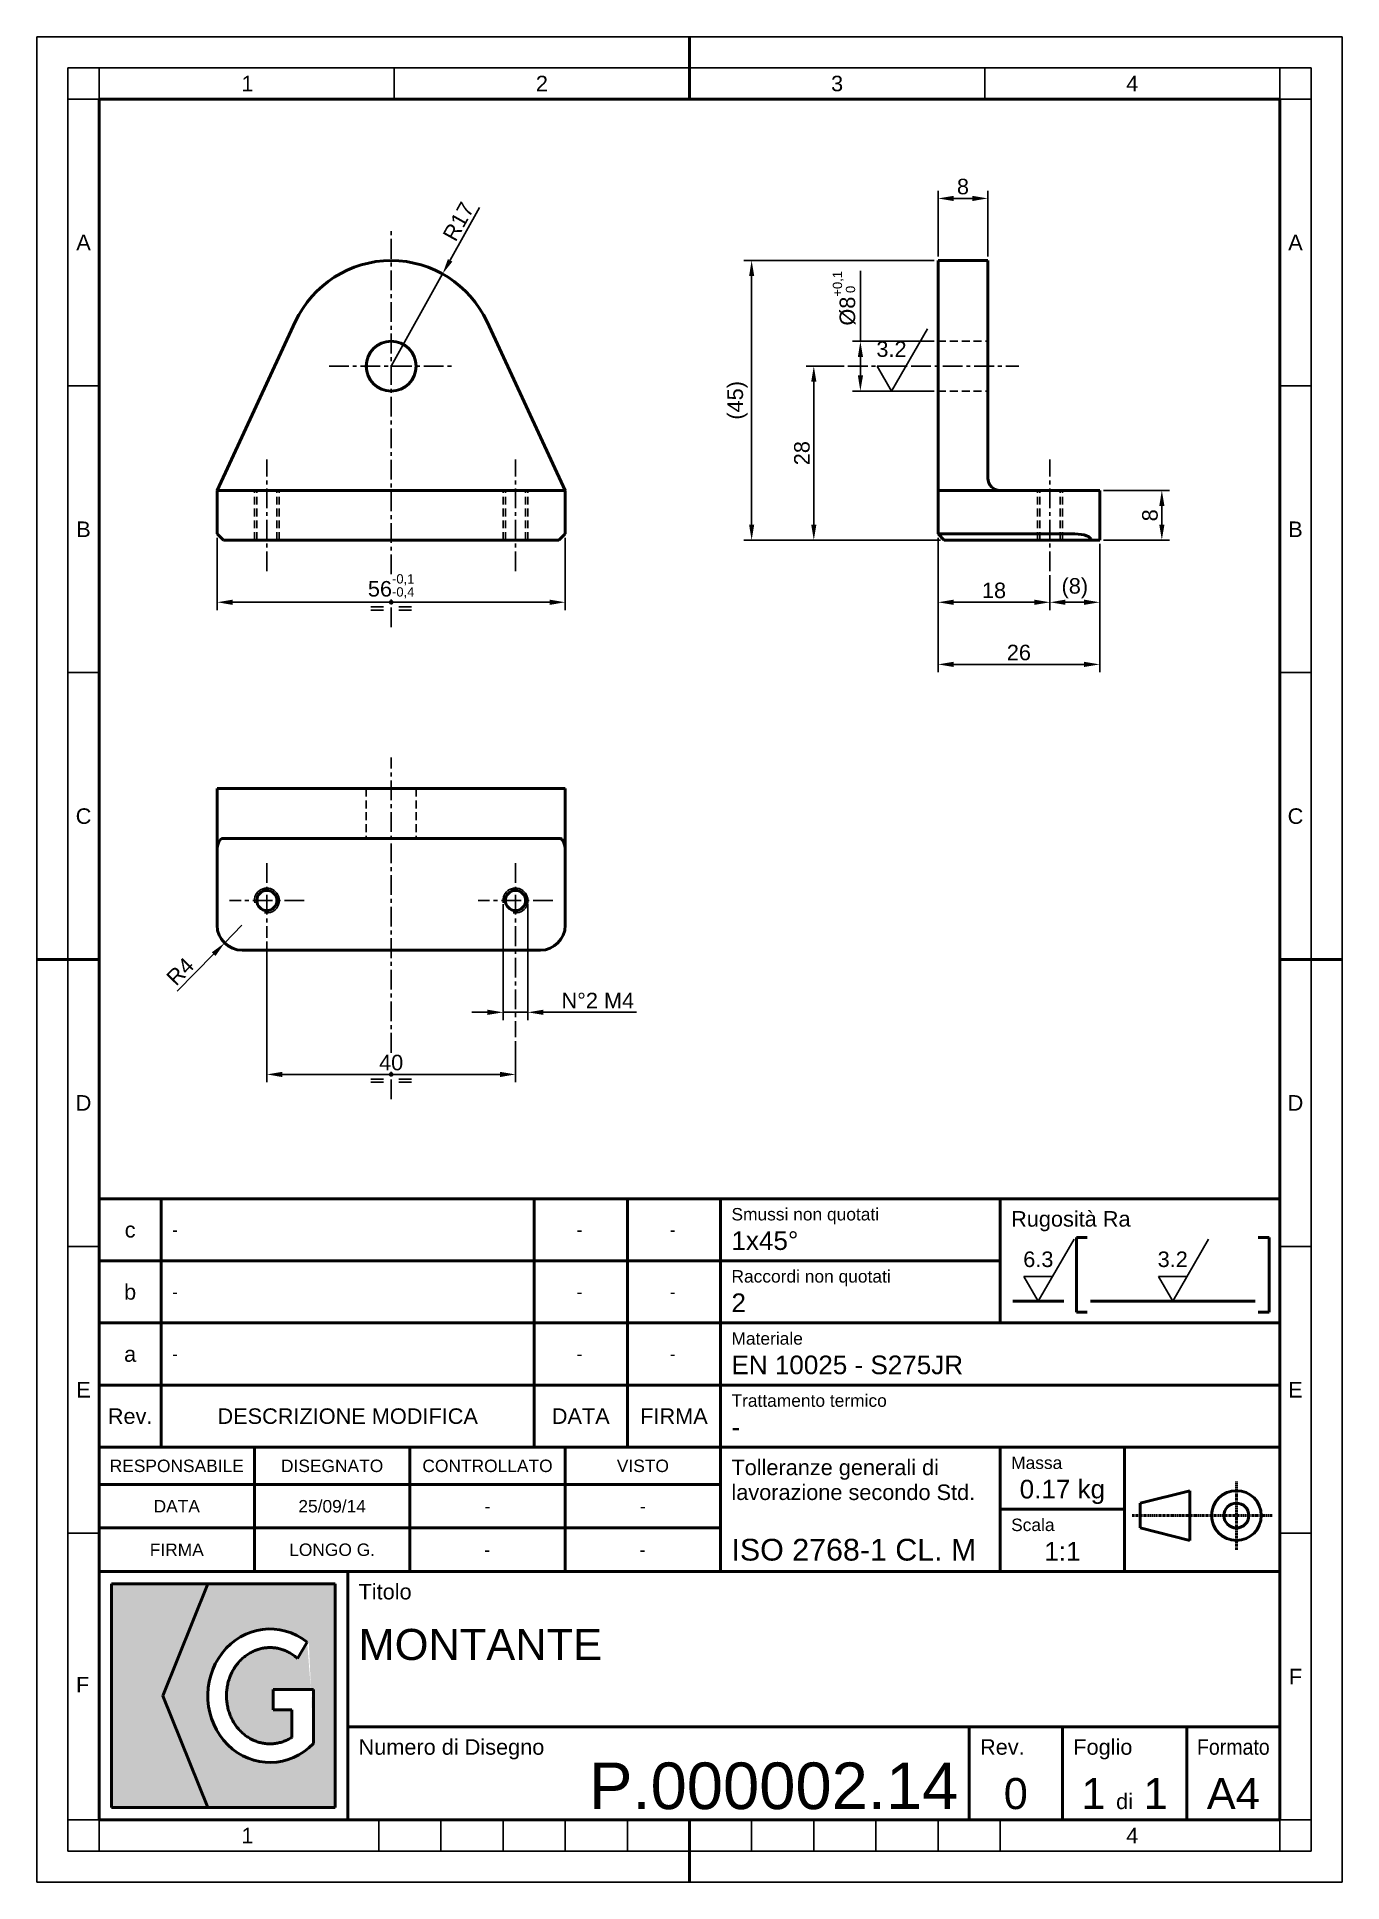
# Paper-space layout 'Foglio1' of a CAD drawing. Header units: millimetres. Extents: x -200 to 10, y -10 to 287.
# The model-space entities are those that its viewports show. They can reach past a viewport. Long polylines and large blocks are cut down to what shows.
import ezdxf
from ezdxf.enums import TextEntityAlignment as Align

# ---------------------------------------------------------------- set-up
doc = ezdxf.new("R2010")
doc.units = ezdxf.units.MM
doc.header["$LTSCALE"] = 0.1
doc.header["$PDSIZE"] = -5
doc.linetypes.add('CENTER', pattern=[50.8, 31.75, -6.35, 6.35, -6.35])
doc.linetypes.add('DASHED', pattern=[19.05, 12.7, -6.35])
for name, color, linetype, lineweight in [('ASSE', 4, 'CENTER', 25), ('CARTIGLIO', 7, 'Continuous', 50), ('CONTORNO1', 7, 'Continuous', 50), ('NASCOSTA', 6, 'DASHED', 25), ('QUOTA', 3, 'Continuous', 25), ('SOTTILE', 3, 'Continuous', 25)]:
    doc.layers.add(name, color=color, linetype=linetype, lineweight=lineweight)
doc.layers.add('FINESTRA', color=1, linetype='Continuous', lineweight=25, plot=False)
doc.layers.get('FINESTRA').freeze()
doc.styles.get("Standard").update_dxf_attribs({"font": 'arial.ttf'})
doc.dimstyles.new('ISO_1-1', dxfattribs={"dimtxt": 2.5, "dimasz": 2.5, "dimexe": 1.25, "dimexo": 0.625, "dimtad": 1, "dimtxsty": 'Standard', "dimcen": 2.5, "dimclrt": 2, "dimadec": 0, "dimazin": 0, "dimtfac": 1, "dimtmove": 0, "dimatfit": 3, "dimfxl": 1, "dimarcsym": 0})

# ---------------------------------------------------------------- blocks, each defined once
blk = doc.blocks.new('DLG - A4')
at = {"layer": 'CARTIGLIO', "color": 3, "lineweight": 25}
for p, q in [((-200, 287), (10, 287)), ((-200, -10), (-200, 287)), ((10, 287), (10, -10)), ((-195, 282), (5, 282)), ((-195, -5), (-195, 282)), ((-190, 277), (-190, 282)), ((-142.5, 277), (-142.5, 282)), ((-47.5, 277), (-47.5, 282)), ((0, 277), (0, 282)), ((5, 282), (5, -5)), ((-190, 277), (-195, 277)), ((0, 277), (5, 277)), ((-190, 230.83), (-195, 230.83)), ((0, 230.83), (5, 230.83)), ((-190, 184.67), (-195, 184.67)), ((0, 184.67), (5, 184.67)), ((-190, 92.33), (-195, 92.33)), ((0, 92.33), (5, 92.33)), ((-190, 46.17), (-195, 46.17)), ((0, 46.17), (5, 46.17)), ((-190, 0), (-195, 0)), ((-190, -5), (-190, 0)), ((-145, -5), (-145, 0)), ((-135, -5), (-135, 0)), ((-125, -5), (-125, 0)), ((-115, -5), (-115, 0)), ((-105, -5), (-105, 0)), ((-85, -5), (-85, 0)), ((-75, -5), (-75, 0)), ((-65, -5), (-65, 0)), ((-55, -5), (-55, 0)), ((-45, -5), (-45, 0)), ((0, 0), (5, 0)), ((0, 0), (0, -5)), ((5, -5), (-195, -5)), ((10, -10), (-200, -10))]:
    blk.add_line(p, q, dxfattribs=at)
at = {"layer": 'CARTIGLIO'}
for p, q in [((-95, 277), (-95, 287)), ((-190, 277), (0, 277)), ((-190, 0), (-190, 277)), ((0, 277), (0, 0)), ((-200, 138.5), (-190, 138.5)), ((10, 138.5), (0, 138.5)), ((-15, 15), (-15, 0)), ((0, 15), (-15, 15)), ((0, 0), (-190, 0)), ((-95, -10), (-95, 0))]:
    blk.add_line(p, q, dxfattribs=at)
at = {"layer": 'CARTIGLIO', "linetype": 'Continuous'}
for s, p in [('1', (-166.12, 279.5)), ('2', (-118.75, 279.5)), ('3', (-71.25, 279.5)), ('4', (-23.75, 279.5)), ('A', (-192.5, 253.92)), ('A', (2.5, 253.92)), ('B', (-192.5, 207.75)), ('B', (2.5, 207.75)), ('C', (-192.5, 161.58)), ('C', (2.5, 161.58)), ('D', (-192.5, 115.42)), ('D', (2.5, 115.42)), ('E', (-192.5, 69.25)), ('E', (2.5, 69.25)), ('F', (2.5, 23.08)), ('F', (-192.64, 21.78)), ('1', (-166.12, -2.5)), ('4', (-23.75, -2.5))]:
    blk.add_text(s, height=2.5, dxfattribs=at).set_placement(p, align=Align.MIDDLE_CENTER)
at = {"layer": 'CARTIGLIO', "color": 3, "linetype": 'Continuous', "width": 0.9}
blk.add_text('Formato', height=2.5, dxfattribs=at).set_placement((-7.5, 10.5), align=Align.CENTER)
at = {"layer": 'CARTIGLIO', "color": 2}
blk.add_text('A4', height=5, dxfattribs=at).set_placement((-7.5, 1.75), align=Align.CENTER)
blk = doc.blocks.new('Rug_Lavorazione')
at = {"layer": 'QUOTA'}
for p, q in [((0, 0), (5.77, 10)), ((0, 0), (-2.31, 4)), ((-2.31, 4), (2.31, 4))]:
    blk.add_line(p, q, dxfattribs=at)
at = {"layer": 'QUOTA', "color": 2, "flags": 8}
blk.add_attdef('Rugosità', text='', height=2.5, dxfattribs=at).set_placement((0, 5.5), align=Align.CENTER)
blk = doc.blocks.new('DLG - Tabella Cartiglio Particolari')
at = {"layer": 'CARTIGLIO'}
h = blk.add_hatch(color=256, dxfattribs=at)
h.set_gradient(color1=(142, 217, 0), rotation=90, one_color=1, name='INVCYLINDER')
h.paths.add_polyline_path([(-172.5, 2), (-179.75, 20), (-172.5, 38), (-188, 38), (-188, 2)])
h = blk.add_hatch(color=256, dxfattribs=at)
h.set_gradient(color1=(74, 74, 74), rotation=90, one_color=1, name='INVCYLINDER')
h.paths.add_polyline_path([(-152, 2), (-152, 38), (-172.5, 38), (-179.75, 20), (-172.5, 2)])
edge = h.paths.add_edge_path(flags=16)
edge.add_ellipse((-162.5, 20), major_axis=(0, -10.75), ratio=0.930233, start_angle=-216.6999, end_angle=44.427, ccw=False)
edge.add_line((-156.52, 28.62), (-158.05, 25.98))
edge.add_spline(control_points=[(-158.05, 25.98), (-158.11, 26.03), (-158.36, 26.25), (-158.82, 26.6), (-159.44, 26.98), (-160.09, 27.29), (-160.76, 27.52), (-161.45, 27.68), (-162.15, 27.75), (-162.85, 27.75), (-163.55, 27.68), (-164.24, 27.52), (-164.91, 27.29), (-165.56, 26.98), (-166.18, 26.6), (-166.77, 26.15), (-167.32, 25.63), (-167.82, 25.05), (-168.27, 24.41), (-168.65, 23.72), (-168.97, 22.99), (-169.22, 22.22), (-169.39, 21.43), (-169.49, 20.61), (-169.51, 19.79), (-169.45, 18.98), (-169.32, 18.17), (-169.1, 17.39), (-168.82, 16.64), (-168.47, 15.93), (-168.05, 15.26), (-167.58, 14.65), (-167.05, 14.1), (-166.48, 13.61), (-165.88, 13.2), (-165.24, 12.85), (-164.57, 12.59), (-163.89, 12.39), (-163.2, 12.28), (-162.73, 12.25), (-162.5, 12.25)], knot_values=[18.269116, 18.269116, 18.269116, 18.269116, 18.521182, 19.261774, 19.990675, 20.709105, 21.418788, 22.121881, 22.820876, 23.518482, 24.217478, 24.92057, 25.630253, 26.348683, 27.077584, 27.818176, 28.571145, 29.336629, 30.114246, 30.903123, 31.701955, 32.50907, 33.322497, 34.140049, 34.959392, 35.778137, 36.593911, 37.404444, 38.207646, 39.001688, 39.785073, 40.556703, 41.315946, 42.062675, 42.797301, 43.520781, 44.234594, 44.940688, 45.641404, 46.339358, 46.339358, 46.339358, 46.339358], degree=3, periodic=0)
edge.add_spline(control_points=[(-162.5, 12.25), (-162.27, 12.25), (-161.8, 12.28), (-161.11, 12.39), (-160.43, 12.59), (-159.76, 12.85), (-159.29, 13.11), (-159.04, 13.26), (-159, 13.29)], knot_values=[0, 0, 0, 0, 0.697954, 1.39867, 2.104765, 2.818577, 3.542057, 3.699749, 3.699749, 3.699749, 3.699749], degree=3, periodic=0)
edge.add_line((-159, 13.29), (-159, 17.75))
edge.add_line((-159, 17.75), (-162, 17.75))
edge.add_line((-162, 17.75), (-162, 21))
edge.add_line((-162, 21), (-155.5, 21))
edge.add_line((-155.5, 21), (-155.5, 12.32))
for p, q in [((-190, 0), (-190, 100)), ((-190, 100), (0, 100)), ((-180, 60), (-180, 100)), ((-120, 60), (-120, 100)), ((-105, 60), (-105, 100)), ((-90, 40), (-90, 100)), ((-45, 100), (-45, 80)), ((0, 100), (0, 0)), ((-32.75, 93.75), (-31, 93.75)), ((-32.75, 93.75), (-32.75, 81.75)), ((-3.5, 93.75), (-1.75, 93.75)), ((-1.75, 93.75), (-1.75, 81.75)), ((-190, 90), (-45, 90)), ((-34.75, 83.5), (-43, 83.5)), ((-4, 83.5), (-30.5, 83.5)), ((-32.75, 81.75), (-31, 81.75)), ((-3.5, 81.75), (-1.75, 81.75)), ((-190, 80), (0, 80)), ((-190, 70), (0, 70)), ((-190, 60), (0, 60)), ((-165, 40), (-165, 60)), ((-140, 40), (-140, 60)), ((-115, 40), (-115, 60)), ((-45, 60), (-45, 40)), ((-25, 60), (-25, 40)), ((-190, 54), (-90, 54)), ((-22.5, 51), (-14.5, 53)), ((-22.5, 51), (-22.5, 47)), ((-14.5, 53), (-14.5, 45)), ((-45, 50), (-25, 50)), ((-190, 47), (-90, 47)), ((-22.5, 47), (-14.5, 45)), ((-190, 40), (0, 40)), ((-150, 0), (-150, 40)), ((-152, 38), (-188, 38)), ((-188, 38), (-188, 2)), ((-172.5, 38), (-179.75, 20)), ((-152, 2), (-152, 38)), ((-158.05, 25.98), (-156.52, 28.62)), ((-162, 21), (-155.5, 21)), ((-162, 21), (-162, 17.75)), ((-155.5, 21), (-155.5, 12.32)), ((-179.75, 20), (-172.5, 2)), ((-162, 17.75), (-159, 17.75)), ((-159, 17.75), (-159, 13.29)), ((0, 15), (-150, 15)), ((-50, 15), (-50, 0)), ((-35, 15), (-35, 0)), ((-15, 15), (-15, 0)), ((0, 0), (-190, 0)), ((-188, 2), (-152, 2))]:
    blk.add_line(p, q, dxfattribs=at)
at = {"layer": 'CARTIGLIO', "color": 3, "linetype": 'CENTER', "ltscale": 0.1}
for p, q in [((-7, 43.5), (-7, 54.5)), ((-23.75, 49), (-12.5, 49)), ((-12.5, 49), (-1.25, 49))]:
    blk.add_line(p, q, dxfattribs=at)
at = {"layer": 'CARTIGLIO'}
for radius in [4, 2]:
    blk.add_circle((-7, 49), radius, dxfattribs=at)
blk.add_ellipse((-162.5, 20), major_axis=(0, -10.75), ratio=0.930233, start_param=-3.782127, end_param=0.775397, dxfattribs=at)
for points, knots in [([(-158.05, 25.98), (-158.11, 26.03), (-158.36, 26.25), (-158.82, 26.6), (-159.44, 26.98), (-160.09, 27.29), (-160.76, 27.52), (-161.45, 27.68), (-162.15, 27.75), (-162.85, 27.75), (-163.55, 27.68), (-164.24, 27.52), (-164.91, 27.29), (-165.56, 26.98), (-166.18, 26.6), (-166.77, 26.15), (-167.32, 25.63), (-167.82, 25.05), (-168.27, 24.41), (-168.65, 23.72), (-168.97, 22.99), (-169.22, 22.22), (-169.39, 21.43), (-169.49, 20.61), (-169.51, 19.79), (-169.45, 18.98), (-169.32, 18.17), (-169.1, 17.39), (-168.82, 16.64), (-168.47, 15.93), (-168.05, 15.26), (-167.58, 14.65), (-167.05, 14.1), (-166.48, 13.61), (-165.88, 13.2), (-165.24, 12.85), (-164.57, 12.59), (-163.89, 12.39), (-163.2, 12.28), (-162.73, 12.25), (-162.5, 12.25)], [18.269116, 18.269116, 18.269116, 18.269116, 18.521182, 19.261774, 19.990675, 20.709105, 21.418788, 22.121881, 22.820876, 23.518482, 24.217478, 24.92057, 25.630253, 26.348683, 27.077584, 27.818176, 28.571145, 29.336629, 30.114246, 30.903123, 31.701955, 32.50907, 33.322497, 34.140049, 34.959392, 35.778137, 36.593911, 37.404444, 38.207646, 39.001688, 39.785073, 40.556703, 41.315946, 42.062675, 42.797301, 43.520781, 44.234594, 44.940688, 45.641404, 46.339358, 46.339358, 46.339358, 46.339358]), ([(-162.5, 12.25), (-162.27, 12.25), (-161.8, 12.28), (-161.11, 12.39), (-160.43, 12.59), (-159.76, 12.85), (-159.29, 13.11), (-159.04, 13.26), (-159, 13.29)], [0, 0, 0, 0, 0.697954, 1.39867, 2.104765, 2.818577, 3.542057, 3.699749, 3.699749, 3.699749, 3.699749])]:
    blk.add_open_spline(points, degree=3, knots=knots, dxfattribs=at)
at = {"layer": 'CARTIGLIO', "color": 3, "linetype": 'Continuous'}
for s, height, p in [('Smussi non quotati', 2, (-88.25, 96.5)), ('Rugosità Ra', 2.5, (-43.25, 95.5)), ('Raccordi non quotati', 2, (-88.25, 86.5)), ('Materiale', 2, (-88.25, 76.5)), ('Trattamento termico', 2, (-88.25, 66.5)), ('Tolleranze generali di', 2.5, (-88.25, 55.5)), ('Massa', 2, (-43.25, 56.5)), ('lavorazione secondo Std.', 2.5, (-88.25, 51.5)), ('Scala', 2, (-43.25, 46.5)), ('Titolo', 2.5, (-148.25, 35.5)), ('Numero di Disegno', 2.5, (-148.25, 10.5)), ('Rev.', 2.5, (-48.25, 10.5)), ('Foglio', 2.5, (-33.25, 10.5))]:
    blk.add_text(s, height=height, dxfattribs=at).set_placement(p)
for s, height, p in [('c', 2.5, (-185, 95)), ('b', 2.5, (-185, 85)), ('a', 2.5, (-185, 75)), ('Rev.', 2.5, (-185, 65)), ('DESCRIZIONE MODIFICA', 2.5, (-150, 65)), ('DATA', 2.5, (-112.5, 65)), ('FIRMA', 2.5, (-97.5, 65)), ('RESPONSABILE', 2, (-177.5, 57)), ('DISEGNATO', 2, (-152.5, 57)), ('CONTROLLATO', 2, (-127.5, 57)), ('VISTO', 2, (-102.5, 57)), ('DATA', 2, (-177.5, 50.5)), ('FIRMA', 2, (-177.5, 43.5))]:
    blk.add_text(s, height=height, dxfattribs=at).set_placement(p, align=Align.MIDDLE_CENTER)
blk.add_text('di', height=2.5, dxfattribs=at).set_placement((-25, 1.75), align=Align.CENTER)
at = {"layer": 'CARTIGLIO', "color": 2, "flags": 8}
for tag, p in [('Descr Mod C', (-178.25, 95)), ('Descr Mod B', (-178.25, 85)), ('Descr Mod A', (-178.25, 75))]:
    blk.add_attdef(tag, text='', height=2, dxfattribs=at).set_placement(p, align=Align.MIDDLE_LEFT)
for tag, p in [('Data Mod C', (-112.72, 95)), ('Dis Mod C', (-97.72, 95)), ('Data Mod B', (-112.72, 85)), ('Dis Mod B', (-97.72, 85)), ('Data Mod A', (-112.72, 75)), ('Dis Mod A', (-97.72, 75)), ('Data Dis', (-152.5, 50.5)), ('Data Contr', (-127.5, 50.5)), ('Data Visto', (-102.5, 50.5)), ('Nome Dis', (-152.5, 43.5)), ('Nome Visto', (-102.55, 43.5)), ('Nome Contr', (-127.55, 43.5))]:
    blk.add_attdef(tag, text='', height=2, dxfattribs=at).set_placement(p, align=Align.MIDDLE_CENTER)
for tag, p, height in [('Smussi', (-88.25, 91.75), 3), ('Raccordi', (-88.25, 81.75), 3), ('Materiale', (-88.25, 71.75), 3), ('Trattamento', (-88.25, 61.75), 3), ('Tolleranze', (-88.25, 41.75), 3.5), ('Titolo1', (-148.25, 25.75), 5), ('Titolo2', (-148.25, 16.75), 5)]:
    blk.add_attdef(tag, p, '', height=height, dxfattribs=at)
for tag, height, p in [('Massa', 3, (-35, 51.75)), ('Scala', 3, (-35, 41.75)), ('Rev', 5, (-42.5, 1.75)), ('FC', 5, (-30, 1.75)), ('FT', 5, (-20, 1.75))]:
    blk.add_attdef(tag, text='', height=height, dxfattribs=at).set_placement(p, align=Align.CENTER)
blk.add_attdef('Numero Disegno', text='', height=7.5, dxfattribs=at).set_placement((-51.74, 1.75), align=Align.RIGHT)
blk = doc.blocks.new('*D3')
at = {"layer": 'Defpoints', "color": 0}
for p in [(217.03, 210.78), (227.03, 210.78), (217.03, 202.78)]:
    blk.add_point(p, dxfattribs=at)
at = {"layer": 'QUOTA', "color": 0, "lineweight": -2}
for p, q in [((217.66, 210.78), (228.28, 210.78)), ((227.03, 205.28), (227.03, 208.28)), ((217.66, 202.78), (228.28, 202.78))]:
    blk.add_line(p, q, dxfattribs=at)
at = {"layer": 'QUOTA', "color": 0}
for points in [[(227.45, 208.28), (226.62, 208.28), (227.03, 210.78)], [(226.62, 205.28), (227.45, 205.28), (227.03, 202.78)]]:
    blk.add_solid(points, dxfattribs=at)
at = {"layer": 'QUOTA', "color": 2, "insert": (225.13, 206.78), "char_height": 2.5, "attachment_point": 5, "rotation": 90}
blk.add_mtext('8', dxfattribs=at)
blk = doc.blocks.new('*D4')
at = {"layer": 'Defpoints', "color": 0}
for p in [(191.03, 203.78), (209.03, 197.78), (191.03, 192.78)]:
    blk.add_point(p, dxfattribs=at)
at = {"layer": 'QUOTA', "color": 0, "lineweight": -2}
for p, q in [((191.03, 203.16), (191.03, 191.53)), ((209.03, 197.16), (209.03, 191.53)), ((206.53, 192.78), (193.53, 192.78))]:
    blk.add_line(p, q, dxfattribs=at)
at = {"layer": 'QUOTA', "color": 0}
for points in [[(193.53, 193.2), (193.53, 192.36), (191.03, 192.78)], [(206.53, 192.36), (206.53, 193.2), (209.03, 192.78)]]:
    blk.add_solid(points, dxfattribs=at)
at = {"layer": 'QUOTA', "color": 2, "insert": (200.03, 194.68), "char_height": 2.5, "attachment_point": 5}
blk.add_mtext('18', dxfattribs=at)
blk = doc.blocks.new('*D5')
at = {"layer": 'Defpoints', "color": 0}
for p in [(191.03, 203.78), (217.03, 202.78), (191.03, 182.78)]:
    blk.add_point(p, dxfattribs=at)
at = {"layer": 'QUOTA', "color": 0, "lineweight": -2}
for p, q in [((191.03, 203.16), (191.03, 181.53)), ((217.03, 202.16), (217.03, 181.53)), ((214.53, 182.78), (193.53, 182.78))]:
    blk.add_line(p, q, dxfattribs=at)
at = {"layer": 'QUOTA', "color": 0}
for points in [[(193.53, 183.2), (193.53, 182.36), (191.03, 182.78)], [(214.53, 182.36), (214.53, 183.2), (217.03, 182.78)]]:
    blk.add_solid(points, dxfattribs=at)
at = {"layer": 'QUOTA', "color": 2, "insert": (204.03, 184.68), "char_height": 2.5, "attachment_point": 5}
blk.add_mtext('26', dxfattribs=at)
blk = doc.blocks.new('*D6')
at = {"layer": 'Defpoints', "color": 0}
for p in [(217.03, 202.78), (209.03, 197.78), (217.03, 192.78)]:
    blk.add_point(p, dxfattribs=at)
at = {"layer": 'QUOTA', "color": 0, "lineweight": -2}
for p, q in [((217.03, 202.16), (217.03, 191.53)), ((209.03, 197.16), (209.03, 191.53)), ((211.53, 192.78), (214.53, 192.78))]:
    blk.add_line(p, q, dxfattribs=at)
at = {"layer": 'QUOTA', "color": 0}
for points in [[(211.53, 193.2), (211.53, 192.36), (209.03, 192.78)], [(214.53, 192.36), (214.53, 193.2), (217.03, 192.78)]]:
    blk.add_solid(points, dxfattribs=at)
at = {"layer": 'QUOTA', "color": 2, "insert": (213.03, 195.04), "char_height": 2.5, "attachment_point": 5}
blk.add_mtext('(8)', dxfattribs=at)
blk = doc.blocks.new('*D7')
at = {"layer": 'Defpoints', "color": 0}
for p in [(199.03, 257.78), (191.03, 247.78), (199.03, 247.78)]:
    blk.add_point(p, dxfattribs=at)
at = {"layer": 'QUOTA', "color": 0, "lineweight": -2}
for p, q in [((191.03, 248.41), (191.03, 259.03)), ((199.03, 248.41), (199.03, 259.03)), ((193.53, 257.78), (196.53, 257.78))]:
    blk.add_line(p, q, dxfattribs=at)
at = {"layer": 'QUOTA', "color": 0}
for points in [[(193.53, 258.2), (193.53, 257.36), (191.03, 257.78)], [(196.53, 257.36), (196.53, 258.2), (199.03, 257.78)]]:
    blk.add_solid(points, dxfattribs=at)
at = {"layer": 'QUOTA', "color": 2, "insert": (195.03, 259.68), "char_height": 2.5, "attachment_point": 5}
blk.add_mtext('8', dxfattribs=at)
blk = doc.blocks.new('*D8')
at = {"layer": 'Defpoints', "color": 0}
for p in [(191.03, 247.78), (161.03, 202.78), (192.03, 202.78)]:
    blk.add_point(p, dxfattribs=at)
at = {"layer": 'QUOTA', "color": 0, "lineweight": -2}
for p, q in [((190.41, 247.78), (159.78, 247.78)), ((161.03, 245.28), (161.03, 205.28)), ((191.41, 202.78), (159.78, 202.78))]:
    blk.add_line(p, q, dxfattribs=at)
at = {"layer": 'QUOTA', "color": 0}
for points in [[(161.45, 245.28), (160.62, 245.28), (161.03, 247.78)], [(160.62, 205.28), (161.45, 205.28), (161.03, 202.78)]]:
    blk.add_solid(points, dxfattribs=at)
at = {"layer": 'QUOTA', "color": 2, "insert": (158.77, 225.28), "char_height": 2.5, "attachment_point": 5, "rotation": 90}
blk.add_mtext('(45)', dxfattribs=at)
blk = doc.blocks.new('*D9')
at = {"layer": 'Defpoints', "color": 0}
for p in [(178.53, 234.78), (191.03, 234.78), (191.03, 226.78)]:
    blk.add_point(p, dxfattribs=at)
at = {"layer": 'QUOTA', "color": 0, "lineweight": -2}
for p, q in [((178.53, 234.78), (178.53, 246.13)), ((190.41, 234.78), (177.28, 234.78)), ((178.53, 229.28), (178.53, 232.28)), ((190.41, 226.78), (177.28, 226.78))]:
    blk.add_line(p, q, dxfattribs=at)
at = {"layer": 'QUOTA', "color": 0}
for points in [[(178.95, 232.28), (178.12, 232.28), (178.53, 234.78)], [(178.12, 229.28), (178.95, 229.28), (178.53, 226.78)]]:
    blk.add_solid(points, dxfattribs=at)
at = {"layer": 'QUOTA', "color": 2, "insert": (175.93, 241.71), "char_height": 2.5, "attachment_point": 5, "rotation": 90}
blk.add_mtext('%%c8{\\H1.500000;\\S+0,1^  0;}', dxfattribs=at)
blk = doc.blocks.new('*D10')
at = {"layer": 'Defpoints', "color": 0}
for p in [(171.03, 230.78), (176.53, 230.78), (192.03, 202.78)]:
    blk.add_point(p, dxfattribs=at)
at = {"layer": 'QUOTA', "color": 0, "lineweight": -2}
for p, q in [((175.91, 230.78), (169.78, 230.78)), ((171.03, 205.28), (171.03, 228.28)), ((191.41, 202.78), (169.78, 202.78))]:
    blk.add_line(p, q, dxfattribs=at)
at = {"layer": 'QUOTA', "color": 0}
for points in [[(171.45, 228.28), (170.62, 228.28), (171.03, 230.78)], [(170.62, 205.28), (171.45, 205.28), (171.03, 202.78)]]:
    blk.add_solid(points, dxfattribs=at)
at = {"layer": 'QUOTA', "color": 2, "insert": (169.13, 216.78), "char_height": 2.5, "attachment_point": 5, "rotation": 90}
blk.add_mtext('28', dxfattribs=at)
blk = doc.blocks.new('*D11')
at = {"layer": 'Defpoints', "color": 0}
for p in [(75.03, 203.78), (131.03, 203.78), (131.03, 192.78)]:
    blk.add_point(p, dxfattribs=at)
at = {"layer": 'QUOTA', "color": 0, "lineweight": -2}
for p, q in [((75.03, 203.16), (75.03, 191.53)), ((131.03, 203.16), (131.03, 191.53)), ((77.53, 192.78), (128.53, 192.78))]:
    blk.add_line(p, q, dxfattribs=at)
at = {"layer": 'QUOTA', "color": 0}
for points in [[(77.53, 193.2), (77.53, 192.36), (75.03, 192.78)], [(128.53, 192.36), (128.53, 193.2), (131.03, 192.78)]]:
    blk.add_solid(points, dxfattribs=at)
at = {"layer": 'QUOTA', "color": 2, "insert": (103.03, 195.48), "char_height": 2.5, "attachment_point": 5}
blk.add_mtext('56{\\H1.500000;\\S-0,1^ -0,4;}', dxfattribs=at)
blk = doc.blocks.new('*D12')
at = {"layer": 'Defpoints', "color": 0}
for p in [(111.3, 245.63), (103.03, 230.78)]:
    blk.add_point(p, dxfattribs=at)
at = {"layer": 'QUOTA', "color": 0, "lineweight": -2}
for p, q in [((112.52, 247.82), (117.25, 256.31)), ((103.03, 230.78), (111.3, 245.63))]:
    blk.add_line(p, q, dxfattribs=at)
at = {"layer": 'QUOTA', "color": 0}
blk.add_solid([(112.16, 248.02), (112.88, 247.61), (111.3, 245.63)], dxfattribs=at)
at = {"layer": 'QUOTA', "color": 2, "insert": (113.85, 254.07), "char_height": 2.5, "attachment_point": 5, "rotation": 60.8923}
blk.add_mtext('R17', dxfattribs=at)
blk = doc.blocks.new('Simbolo_Simmetria')
at = {"layer": 'QUOTA'}
for p, q in [((-1.25, -0.75), (-3.25, -0.75)), ((-1.25, -1.25), (-3.25, -1.25)), ((1.25, -0.75), (3.25, -0.75)), ((1.25, -1.25), (3.25, -1.25))]:
    blk.add_line(p, q, dxfattribs=at)
at = {"layer": 'QUOTA', "const_width": 0.375}
blk.add_lwpolyline([(-0.1875, 0, 1), (0.1875, 0, 1)], format="xyb", close=True, dxfattribs=at)
blk = doc.blocks.new('*D15')
at = {"layer": 'Defpoints', "color": 0}
for p in [(79.03, 140.78), (76.23, 137.93)]:
    blk.add_point(p, dxfattribs=at)
at = {"layer": 'QUOTA', "color": 0, "lineweight": -2}
for p, q in [((79.03, 140.78), (76.23, 137.93)), ((74.47, 136.15), (68.58, 130.16))]:
    blk.add_line(p, q, dxfattribs=at)
at = {"layer": 'QUOTA', "color": 0}
blk.add_solid([(74.77, 135.86), (74.18, 136.44), (76.23, 137.93)], dxfattribs=at)
at = {"layer": 'QUOTA', "color": 2, "insert": (69.09, 133.35), "char_height": 2.5, "attachment_point": 5, "rotation": 45.4491}
blk.add_mtext('R4', dxfattribs=at)
blk = doc.blocks.new('*D18')
at = {"layer": 'Defpoints', "color": 0}
for p in [(121.03, 144.78), (125.03, 144.78), (125.03, 126.78)]:
    blk.add_point(p, dxfattribs=at)
at = {"layer": 'QUOTA', "color": 0, "lineweight": -2}
for p, q in [((121.03, 144.16), (121.03, 125.53)), ((125.03, 144.16), (125.03, 125.53)), ((118.53, 126.78), (116.03, 126.78)), ((121.03, 126.78), (125.03, 126.78)), ((127.53, 126.78), (142.52, 126.78))]:
    blk.add_line(p, q, dxfattribs=at)
at = {"layer": 'QUOTA', "color": 0}
for points in [[(118.53, 126.36), (118.53, 127.2), (121.03, 126.78)], [(127.53, 127.2), (127.53, 126.36), (125.03, 126.78)]]:
    blk.add_solid(points, dxfattribs=at)
at = {"layer": 'QUOTA', "color": 2, "insert": (136.28, 128.68), "char_height": 2.5, "attachment_point": 5}
blk.add_mtext('N°2 M4', dxfattribs=at)
blk = doc.blocks.new('*D19')
at = {"layer": 'Defpoints', "color": 0}
for p in [(83.03, 138.78), (123.03, 122.78), (123.03, 116.78)]:
    blk.add_point(p, dxfattribs=at)
at = {"layer": 'QUOTA', "color": 0, "lineweight": -2}
for p, q in [((83.03, 138.16), (83.03, 115.53)), ((123.03, 122.16), (123.03, 115.53)), ((85.53, 116.78), (120.53, 116.78))]:
    blk.add_line(p, q, dxfattribs=at)
at = {"layer": 'QUOTA', "color": 0}
for points in [[(85.53, 117.2), (85.53, 116.36), (83.03, 116.78)], [(120.53, 116.36), (120.53, 117.2), (123.03, 116.78)]]:
    blk.add_solid(points, dxfattribs=at)
at = {"layer": 'QUOTA', "color": 2, "insert": (103.03, 118.68), "char_height": 2.5, "attachment_point": 5}
blk.add_mtext('40', dxfattribs=at)

msp = doc.modelspace()

# ---------------------------------------------------------------- linework, layer by layer
at = {"layer": 'ASSE'}
for p, q in [((103.033, 197.28), (103.033, 252.78)), ((93.033, 230.78), (113.033, 230.78)), ((176.533, 230.78), (204.033, 230.78)), ((83.033, 197.78), (83.033, 215.78)), ((123.033, 197.78), (123.033, 215.78)), ((209.033, 197.78), (209.033, 215.78)), ((103.033, 188.78), (103.033, 193.28)), ((103.033, 120.28), (103.033, 167.78)), ((83.033, 150.78), (83.033, 138.78)), ((123.033, 150.78), (123.033, 122.78)), ((89.033, 144.78), (77.033, 144.78)), ((129.033, 144.78), (117.033, 144.78)), ((103.033, 112.78), (103.033, 117.28))]:
    msp.add_line(p, q, dxfattribs=at)
at = {"layer": 'CONTORNO1'}
for p, q in [((191.033, 247.78), (191.033, 203.78)), ((191.033, 247.78), (199.033, 247.78)), ((199.033, 247.78), (199.033, 212.78)), ((75.033, 210.78), (87.608, 237.926)), ((131.033, 210.78), (118.459, 237.926)), ((75.033, 203.78), (75.033, 210.78)), ((75.033, 210.78), (131.033, 210.78)), ((131.033, 203.78), (131.033, 210.78)), ((191.033, 210.78), (217.033, 210.78)), ((217.033, 210.78), (217.033, 202.78)), ((75.033, 203.78), (76.033, 202.78)), ((76.033, 202.78), (130.033, 202.78)), ((130.033, 202.78), (131.033, 203.78)), ((191.033, 203.78), (192.033, 202.78)), ((191.033, 203.78), (213.033, 203.78)), ((192.033, 202.78), (217.033, 202.78)), ((131.033, 162.78), (75.033, 162.78)), ((75.033, 162.78), (75.033, 140.78)), ((131.033, 162.78), (131.033, 140.78)), ((130.107, 154.78), (75.96, 154.78)), ((127.033, 136.78), (79.033, 136.78))]:
    msp.add_line(p, q, dxfattribs=at)
for centre, radius in [((103.033, 230.78), 4), ((83.033, 144.78), 1.621), ((123.033, 144.78), 1.621)]:
    msp.add_circle(centre, radius, dxfattribs=at)
for centre, radius, start, end in [((103.033, 230.78), 17, 24.85503, 155.14497), ((201.033, 212.78), 2, 180, 270), ((79.033, 140.78), 4, 180, 270), ((127.033, 140.78), 4, 270, 0)]:
    msp.add_arc(centre, radius, start, end, dxfattribs=at)
for centre, major_axis, ratio in [((213.033, 202.78), (2.646, 0), 0.3779645), ((75.96, 152.78), (0, 2), 0.463231)]:
    msp.add_ellipse(centre, major_axis=major_axis, ratio=ratio, start_param=0, end_param=1.5707963, dxfattribs=at)
at = {"layer": 'CONTORNO1', "extrusion": (0, 0, -1)}
msp.add_ellipse((130.107, 152.78), major_axis=(0, 2), ratio=0.463231, start_param=0, end_param=1.5707963, dxfattribs=at)
at = {"layer": 'NASCOSTA'}
for p, q in [((191.033, 234.78), (199.033, 234.78)), ((191.033, 226.78), (199.033, 226.78)), ((81.033, 202.78), (81.033, 210.78)), ((81.412, 202.78), (81.412, 210.78)), ((84.654, 202.78), (84.654, 210.78)), ((85.033, 202.78), (85.033, 210.78)), ((121.033, 202.78), (121.033, 210.78)), ((121.412, 202.78), (121.412, 210.78)), ((124.654, 202.78), (124.654, 210.78)), ((125.033, 202.78), (125.033, 210.78)), ((207.033, 202.78), (207.033, 210.78)), ((207.412, 202.78), (207.412, 210.78)), ((210.654, 202.78), (210.654, 210.78)), ((211.033, 202.78), (211.033, 210.78)), ((99.033, 162.78), (99.033, 154.78)), ((107.033, 162.78), (107.033, 154.78))]:
    msp.add_line(p, q, dxfattribs=at)
at = {"layer": 'SOTTILE'}
for centre in [(83.033, 144.78), (123.033, 144.78)]:
    msp.add_arc(centre, 2, 259.12614, 190.87386, dxfattribs=at)

# ---------------------------------------------------------------- block references
at = {"layer": 'QUOTA'}
msp.add_blockref('Rug_Lavorazione', (183.533, 226.78), dxfattribs=at).add_auto_attribs({'Rugosità': '3.2'})
for p in [(103.033, 192.78), (103.033, 116.78)]:
    msp.add_blockref('Simbolo_Simmetria', p, dxfattribs=at)

# ---------------------------------------------------------------- dimensions: what is measured, and where the dimension line sits
for base, p1, p2, picture, middle in [((199.033, 257.78), (191.033, 247.78), (199.033, 247.78), '*D7', (195.033, 259.681)), ((191.033, 192.78), (209.033, 197.78), (191.033, 203.78), '*D4', (200.033, 194.681)), ((191.033, 182.78), (217.033, 202.78), (191.033, 203.78), '*D5', (204.033, 184.681)), ((123.033, 116.78), (83.033, 138.78), (123.033, 122.78), '*D19', (103.033, 118.681))]:
    dim = msp.add_linear_dim(base=base, p1=p1, p2=p2, dimstyle='ISO_1-1', dxfattribs=at)
    dim.commit()
    dim.dimension.update_dxf_attribs({"geometry": picture, "text_midpoint": middle})
for center, mpoint, picture, middle in [((103.033, 230.78), (111.303, 245.633), '*D12', (115.49, 253.154)), ((79.033, 140.78), (76.227, 137.93), '*D15', (70.427, 132.038))]:
    dim = msp.add_radius_dim(center=center, mpoint=mpoint, dimstyle='ISO_1-1', dxfattribs=at)
    dim.commit()
    dim.dimension.update_dxf_attribs({"geometry": picture, "text_midpoint": middle, "dimtype": 164})
dim = msp.add_linear_dim(base=(161.033, 202.78), p1=(191.033, 247.78), p2=(192.033, 202.78), angle=90, text='(<>)', dimstyle='ISO_1-1', dxfattribs=at)
dim.commit()
dim.dimension.update_dxf_attribs({"geometry": '*D8', "text_midpoint": (158.771, 225.28)})
dim = msp.add_linear_dim(base=(178.533, 234.78), p1=(191.033, 226.78), p2=(191.033, 234.78), angle=90, text='%%c<>', dimstyle='ISO_1-1', override={"dimtol": 1, "dimlim": 0, "dimtp": 0.1, "dimtm": 0, "dimtfac": 0.6}, dxfattribs=at)
dim.commit()
dim.dimension.update_dxf_attribs({"geometry": '*D9', "text_midpoint": (175.926, 241.706)})
for base, p1, p2, picture, middle in [((171.033, 230.78), (192.033, 202.78), (176.533, 230.78), '*D10', (169.132, 216.78)), ((227.033, 210.78), (217.033, 202.78), (217.033, 210.78), '*D3', (225.132, 206.78))]:
    dim = msp.add_linear_dim(base=base, p1=p1, p2=p2, angle=90, dimstyle='ISO_1-1', dxfattribs=at)
    dim.commit()
    dim.dimension.update_dxf_attribs({"geometry": picture, "text_midpoint": middle})
dim = msp.add_aligned_dim(p1=(75.033, 203.78), p2=(131.033, 203.78), distance=-11, dimstyle='ISO_1-1', override={"dimtol": 1, "dimlim": 0, "dimtp": -0.1, "dimtm": 0.4, "dimtfac": 0.6}, dxfattribs=at)
dim.commit()
dim.dimension.update_dxf_attribs({"geometry": '*D11', "text_midpoint": (103.033, 195.478)})
for base, p1, p2, text, picture, middle in [((217.033, 192.78), (209.033, 197.78), (217.033, 202.78), '(<>)', '*D6', (213.033, 195.043)), ((125.033, 126.78), (121.033, 144.78), (125.033, 144.78), 'N°2 M4', '*D18', (136.278, 128.676))]:
    dim = msp.add_linear_dim(base=base, p1=p1, p2=p2, text=text, dimstyle='ISO_1-1', dxfattribs=at)
    dim.commit()
    dim.dimension.update_dxf_attribs({"geometry": picture, "text_midpoint": middle})

psp = doc.layouts.new('Foglio1')

# ---------------------------------------------------------------- block references
at = {"layer": 'CARTIGLIO'}
psp.add_blockref('DLG - A4', (0, 0), dxfattribs=at)
ref = psp.add_blockref('DLG - Tabella Cartiglio Particolari', (0, 0), dxfattribs=at)
ref.add_attrib('Numero Disegno', 'P.000002.14', dxfattribs={"color": 2, "height": 7.5, "flags": 8}).set_placement((-51.74, 1.75), align=Align.RIGHT)
ref.add_attrib('Rev', '0', dxfattribs={"color": 2, "height": 5, "flags": 8}).set_placement((-42.5, 1.75), align=Align.CENTER)
ref.add_attrib('Titolo1', 'MONTANTE', (-148.25, 25.75), dxfattribs={"color": 2, "height": 5, "flags": 8})
ref.add_attrib('Tolleranze', 'ISO 2768-1 CL. M', (-88.25, 41.75), dxfattribs={"color": 2, "height": 3.5, "flags": 8})
ref.add_attrib('Scala', '1:1', dxfattribs={"color": 2, "height": 3, "flags": 8}).set_placement((-35, 41.75), align=Align.CENTER)
ref.add_attrib('Smussi', '1x45°', (-88.25, 91.75), dxfattribs={"color": 2, "height": 3, "flags": 8})
ref.add_attrib('Raccordi', '2', (-88.25, 81.75), dxfattribs={"color": 2, "height": 3, "flags": 8})
ref.add_attrib('Trattamento', '-', (-88.25, 61.75), dxfattribs={"color": 2, "height": 3, "flags": 8})
ref.add_attrib('Data Dis', '25/09/14', dxfattribs={"color": 2, "height": 2, "flags": 8}).set_placement((-152.5, 50.5), align=Align.MIDDLE_CENTER)
ref.add_attrib('Data Contr', '-', dxfattribs={"color": 2, "height": 2, "flags": 8}).set_placement((-127.5, 50.5), align=Align.MIDDLE_CENTER)
ref.add_attrib('Data Visto', '-', dxfattribs={"color": 2, "height": 2, "flags": 8}).set_placement((-102.5, 50.5), align=Align.MIDDLE_CENTER)
ref.add_attrib('Nome Dis', 'LONGO G.', dxfattribs={"color": 2, "height": 2, "flags": 8}).set_placement((-152.5, 43.5), align=Align.MIDDLE_CENTER)
ref.add_attrib('Nome Contr', '-', dxfattribs={"color": 2, "height": 2, "flags": 8}).set_placement((-127.552, 43.5), align=Align.MIDDLE_CENTER)
ref.add_attrib('Nome Visto', '-', dxfattribs={"color": 2, "height": 2, "flags": 8}).set_placement((-102.552, 43.5), align=Align.MIDDLE_CENTER)
ref.add_attrib('Descr Mod A', '-', dxfattribs={"color": 2, "height": 2, "flags": 8}).set_placement((-178.25, 75), align=Align.MIDDLE_LEFT)
ref.add_attrib('Data Mod A', '-', dxfattribs={"color": 2, "height": 2, "flags": 8}).set_placement((-112.716, 75), align=Align.MIDDLE_CENTER)
ref.add_attrib('Dis Mod A', '-', dxfattribs={"color": 2, "height": 2, "flags": 8}).set_placement((-97.716, 75), align=Align.MIDDLE_CENTER)
ref.add_attrib('Data Mod B', '-', dxfattribs={"color": 2, "height": 2, "flags": 8}).set_placement((-112.716, 85), align=Align.MIDDLE_CENTER)
ref.add_attrib('Dis Mod B', '-', dxfattribs={"color": 2, "height": 2, "flags": 8}).set_placement((-97.716, 85), align=Align.MIDDLE_CENTER)
ref.add_attrib('Descr Mod B', '-', dxfattribs={"color": 2, "height": 2, "flags": 8}).set_placement((-178.25, 85), align=Align.MIDDLE_LEFT)
ref.add_attrib('Data Mod C', '-', dxfattribs={"color": 2, "height": 2, "flags": 8}).set_placement((-112.716, 95), align=Align.MIDDLE_CENTER)
ref.add_attrib('Dis Mod C', '-', dxfattribs={"color": 2, "height": 2, "flags": 8}).set_placement((-97.716, 95), align=Align.MIDDLE_CENTER)
ref.add_attrib('Descr Mod C', '-', dxfattribs={"color": 2, "height": 2, "flags": 8}).set_placement((-178.25, 95), align=Align.MIDDLE_LEFT)
ref.add_attrib('FC', '1', dxfattribs={"color": 2, "height": 5, "flags": 8}).set_placement((-30, 1.75), align=Align.CENTER)
ref.add_attrib('FT', '1', dxfattribs={"color": 2, "height": 5, "flags": 8}).set_placement((-20, 1.75), align=Align.CENTER)
ref.add_attrib('Materiale', 'EN 10025 - S275JR', (-88.25, 71.75), dxfattribs={"color": 2, "height": 3, "flags": 8})
ref.add_attrib('Massa', '0.17 kg', dxfattribs={"color": 2, "height": 3, "flags": 8}).set_placement((-35, 51.75), align=Align.CENTER)
for p, values in [((-38.875, 83.5), {'Rugosità': '6.3'}), ((-17.25, 83.5), {'Rugosità': '3.2'})]:
    psp.add_blockref('Rug_Lavorazione', p, dxfattribs=at).add_auto_attribs(values)

# ---------------------------------------------------------------- viewports
at = {"layer": 'FINESTRA'}
psp.add_viewport(center=(-95, 188.5), size=(190, 177), view_center_point=(151.033, 185.28), view_height=177, dxfattribs=at)

doc.saveas('drawing.dxf')
